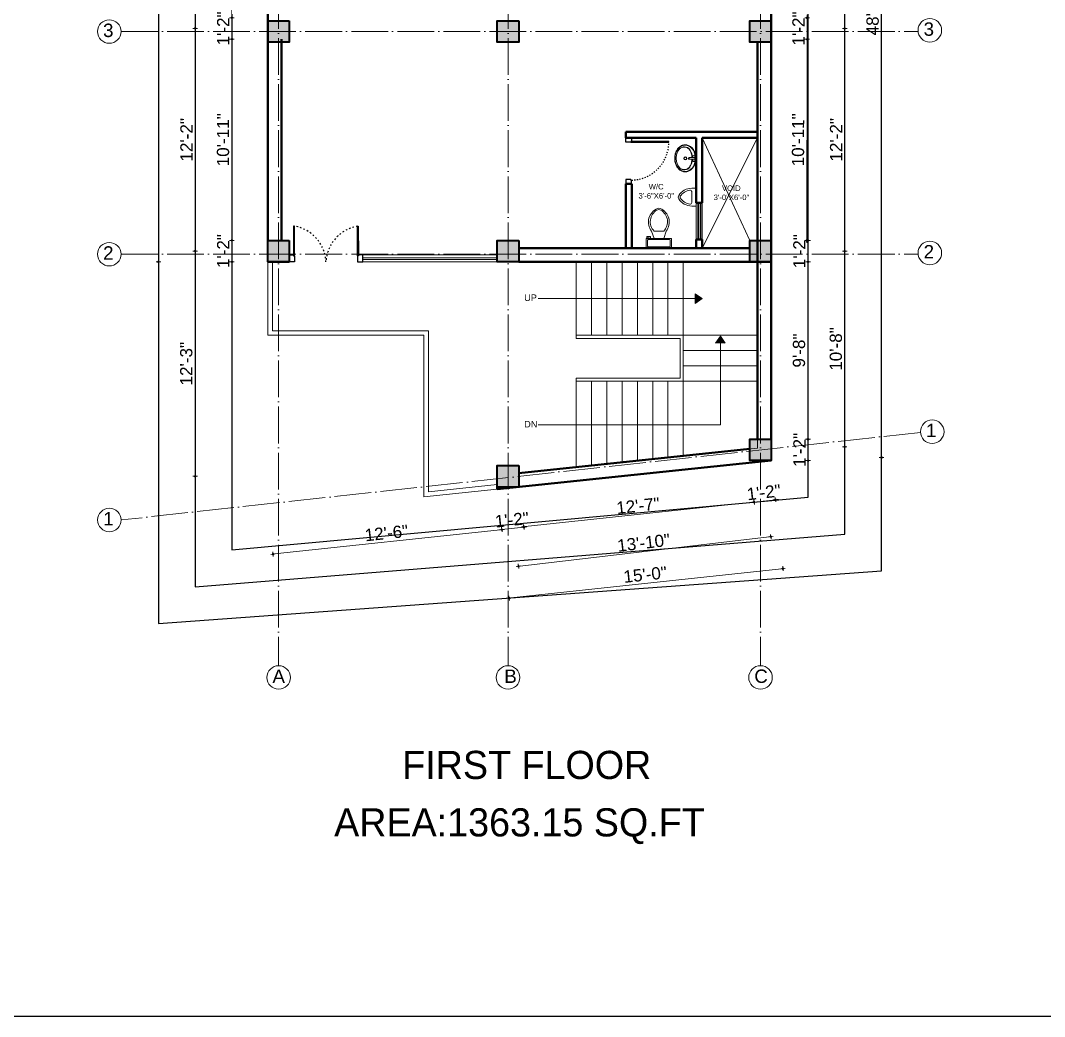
# Model space of a CAD drawing. Header units: inches. Extents: x -71 to 2682309, y -3332 to 801571.
# Drawn here: x 2650834 to 2651503, y 787083 to 787734 of the extents above; entities that cross this region are included whole.
import ezdxf

# ---------------------------------------------------------------- set-up
doc = ezdxf.new("R2010")
doc.units = ezdxf.units.IN
doc.header["$MEASUREMENT"] = 0
doc.header["$PDMODE"] = 99
for name, pattern in [('ACAD_ISO02W100', [15, 12, -3]), ('ACAD_ISO03W100', [30, 12, -18]), ('ACAD_ISO04W100', [30, 24, -3, 0, -3])]:
    doc.linetypes.add(name, pattern=pattern)
for name, color, linetype, lineweight in [('CENTER  LINE RA', 10, 'ACAD_ISO04W100', 18), ('CONC. OUTLINE RA', 150, 'Continuous', 40), ('DIM RA', 4, 'Continuous', 15), ('door', 170, 'Continuous', 25), ('DOOR-WIN RA', 3, 'Continuous', 20), ('dw', 104, 'Continuous', 18), ('ELE1 RA', 1, 'Continuous', 30), ('FIXTURES', 23, 'Continuous', 9), ('HAT', 253, 'Continuous', 13), ('Hatch', 254, 'Continuous', 9), ('HATCH RA', 8, 'Continuous', 9), ('Sanitari', 52, 'Continuous', 9), ('STAIR PLAN AND ELEV RA', 124, 'Continuous', 20), ('TEXT RA', 254, 'Continuous', 20), ('WALL RA', 42, 'Continuous', 50)]:
    doc.layers.add(name, color=color, linetype=linetype, lineweight=lineweight)
doc.layers.add('HACTH', color=7, linetype='Continuous')
doc.layers.add('lettring', color=7, linetype='Continuous')
doc.styles.add('DIM 8', font='arial.ttf', dxfattribs={"height": 8})
doc.styles.add('RA 50 new', font='GOTHIC.TTF', dxfattribs={"height": 100})
doc.styles.get("Standard").update_dxf_attribs({"font": 'arial.ttf'})
doc.dimstyles.new('Copy of DIM 8', dxfattribs={"dimtxt": 8, "dimasz": 1, "dimexe": 6, "dimexo": 18, "dimgap": 1.6875, "dimtad": 1, "dimdec": 0, "dimzin": 3, "dimdsep": 46, "dimlunit": 4, "dimtxsty": 'DIM 8', "dimblk": 'dot 2', "dimcen": 0.09375, "dimse1": 1, "dimse2": 1, "dimclrd": 1, "dimclre": 1, "dimclrt": 256, "dimadec": 0, "dimazin": 0, "dimtfac": 0.75, "dimtdec": 0, "dimtix": 1, "dimtmove": 1, "dimatfit": 3, "dimldrblk": 'DOT', "dimfxl": 1, "dimtolj": 1, "dimtzin": 0, "dimlwd": 9, "dimlwe": 9, "dimarcsym": 0})

# ---------------------------------------------------------------- blocks, each defined once
blk = doc.blocks.new('COLUMN')
at = {"layer": 'HACTH', "lineweight": 30, "transparency": 33554541}
h = blk.add_hatch(color=256, dxfattribs=at)
h.dxf.hatch_style = 1
h.paths.add_polyline_path([(2659104.19, 784576.38), (2659090.19, 784576.38), (2659090.19, 784562.38), (2659104.19, 784562.38)])
at = {"layer": 'CONC. OUTLINE RA'}
blk.add_lwpolyline([(2659090.19, 784576.38), (2659104.19, 784576.38), (2659104.19, 784562.38), (2659090.19, 784562.38)], close=True, dxfattribs=at)
blk = doc.blocks.new('asdadas')
at = {"layer": 'door'}
for points in [[(-15507.35, 29030.58), (-15507.34, 29047.44), (-15507.84, 29047.44), (-15507.85, 29031.08)], [(-15471.35, 29030.58), (-15471.36, 29047.44), (-15470.86, 29047.44), (-15470.85, 29031.08)]]:
    blk.add_lwpolyline(points, dxfattribs=at)
for points in [[(-15510.35, 29027.08), (-15510.35, 29031.08), (-15507.85, 29031.08), (-15507.85, 29030.58), (-15507.35, 29030.58), (-15507.35, 29027.08)], [(-15468.35, 29027.08), (-15468.35, 29031.08), (-15470.85, 29031.08), (-15470.85, 29030.58), (-15471.35, 29030.58), (-15471.35, 29027.08)]]:
    blk.add_lwpolyline(points, close=True, dxfattribs=at)
at = {"layer": 'door', "linetype": 'ACAD_ISO03W100', "ltscale": 0.07}
for centre, start, end in [((-15511.1, 29025.99), 2.86783, 80.06155), ((-15467.6, 29025.99), 99.93845, 177.13217)]:
    blk.add_arc(centre, 21.78, start, end, dxfattribs=at)
blk = doc.blocks.new('d3')
at = {"layer": 'door'}
for p, q in [((2650907.25, 787542.3), (2650907.24, 787513.15)), ((2650907.82, 787542.3), (2650907.25, 787542.3)), ((2650907.81, 787512.58), (2650907.82, 787542.3)), ((2650904.38, 787508.58), (2650904.38, 787513.15)), ((2650904.38, 787513.15), (2650907.24, 787513.15)), ((2650907.81, 787508.58), (2650904.38, 787508.58)), ((2650907.24, 787513.15), (2650907.24, 787512.58)), ((2650907.24, 787512.58), (2650907.81, 787512.58)), ((2650907.81, 787512.58), (2650907.81, 787508.58)), ((2650937.52, 787512.58), (2650936.95, 787512.58)), ((2650936.95, 787512.58), (2650936.95, 787508.58)), ((2650936.95, 787508.58), (2650940.38, 787508.58)), ((2650940.38, 787513.15), (2650937.52, 787513.15)), ((2650937.52, 787513.15), (2650937.52, 787512.58)), ((2650940.38, 787508.58), (2650940.38, 787513.15))]:
    blk.add_line(p, q, dxfattribs=at)
at = {"layer": 'door', "linetype": 'ACAD_ISO03W100', "ltscale": 0.07}
blk.add_arc((2650907.81, 787512.57), 29.72, 1.11555, 89.97483, dxfattribs=at)
blk = doc.blocks.new('*U10')
at = {"color": 44}
for p, q in [((-0.41, -5.9, -10.38), (-0.41, -2.12, -10.38)), ((-0.31, -5.52, -10.38), (-0.41, -2.14, -10.38)), ((-0.41, -5.9, -10.38), (-0.41, -5.9, -10.38)), ((1.01, -5.52, -10.38), (1.11, -2.14, -10.38)), ((1.11, -5.9, -10.38), (1.11, -2.12, -10.38)), ((1.11, -5.9, -10.38), (1.11, -5.9, -10.38)), ((1.11, -5.9, -10.38), (1.11, -5.9, -10.38))]:
    blk.add_line(p, q, dxfattribs=at)
for radius in [1.21, 0.908]:
    blk.add_circle((0.35, -8.96, -10.38), radius, dxfattribs=at)
at = {"color": 161}
for centre, radius, start, end in [((-3.42, -9.63, -10.38), 5.33, 114.82292, 212.01848), ((-3.21, -9.87, -10.38), 5.33, 128.55055, 212.01848), ((4.16, -9.6, -10.38), 5.29, 322.8931, 65.40236), ((3.91, -9.87, -10.38), 5.33, 326.74782, 51.4515)]:
    blk.add_arc(centre, radius, start, end, dxfattribs=at)
at = {"color": 44}
for centre, start, end in [((-1.41, -2.12, -10.38), 87.44056, 256.48029), ((0.35, -2.12, -10.38), 358.28901, 181.71099), ((0.35, -5.9, -10.38), 180, 0), ((0.35, -5.14, -10.38), 210, 330), ((2.11, -2.12, -10.38), 283.51971, 92.55944)]:
    blk.add_arc(centre, 0.757, start, end, dxfattribs=at)
at = {"color": 130}
blk.add_ellipse((0.35, -8.96, -10.38), major_axis=(-10.42, 0), ratio=0.772596, dxfattribs=at)
at = {"color": 161}
for start_param, end_param in [(4.785065, 5.326358), (4.09842, 4.639713)]:
    blk.add_ellipse((0.35, -11.38, -10.38), major_axis=(-10.42, 0), ratio=0.772596, start_param=start_param, end_param=end_param, dxfattribs=at)
at = {"color": 44, "extrusion": (0, 0, -1)}
for start_param, end_param in [(4.782638, 4.899232), (4.525546, 4.64214)]:
    blk.add_ellipse((0.35, 5.06, -10.38), major_axis=(-10.42, 0), ratio=0.772596, start_param=start_param, end_param=end_param, dxfattribs=at)
at = {"color": 44}
blk.add_ellipse((0.35, -9.3, -10.38), major_axis=(-10.42, 0), ratio=0.772596, start_param=4.546083, end_param=4.878695, dxfattribs=at)
at = {"color": 5}
blk.add_open_spline([(-10.38, -8.96, -10.38), (-10.38, -9.22, -10.38), (-10.36, -9.49, -10.38), (-10.28, -10.16, -10.38), (-10.19, -10.56, -10.38), (-9.94, -11.36, -10.38), (-9.78, -11.74, -10.38), (-9.38, -12.5, -10.38), (-9.15, -12.86, -10.38), (-8.62, -13.56, -10.38), (-8.32, -13.89, -10.38), (-7.67, -14.52, -10.38), (-7.32, -14.82, -10.38), (-6.56, -15.37, -10.38), (-6.15, -15.62, -10.38), (-5.3, -16.08, -10.38), (-4.85, -16.28, -10.38), (-3.92, -16.63, -10.38), (-3.44, -16.79, -10.38), (-2.46, -17.03, -10.38), (-1.96, -17.13, -10.38), (-0.94, -17.26, -10.38), (-0.43, -17.3, -10.38), (0.61, -17.32, -10.38), (1.12, -17.3, -10.38), (2.15, -17.21, -10.38), (2.65, -17.13, -10.38), (3.65, -16.92, -10.38), (4.14, -16.79, -10.38), (5.09, -16.47, -10.38), (5.55, -16.28, -10.38), (6.43, -15.86, -10.38), (6.85, -15.62, -10.38), (7.64, -15.1, -10.38), (8.01, -14.82, -10.38), (8.7, -14.22, -10.38), (9.02, -13.9, -10.38), (9.59, -13.22, -10.38), (9.85, -12.87, -10.38), (10.29, -12.13, -10.38), (10.48, -11.75, -10.38), (10.78, -10.97, -10.38), (10.89, -10.57, -10.38), (11.04, -9.76, -10.38), (11.08, -9.35, -10.38), (11.08, -8.53, -10.38), (11.04, -8.12, -10.38), (10.88, -7.32, -10.38), (10.77, -6.92, -10.38), (10.46, -6.14, -10.38), (10.27, -5.76, -10.38), (9.83, -5.02, -10.38), (9.57, -4.67, -10.38), (9, -3.99, -10.38), (8.68, -3.67, -10.38), (7.98, -3.07, -10.38), (7.61, -2.79, -10.38), (6.81, -2.27, -10.38), (6.39, -2.04, -10.38), (5.51, -1.62, -10.38), (5.05, -1.43, -10.38), (4.1, -1.12, -10.38), (3.61, -0.99, -10.38), (2.61, -0.78, -10.38), (2.1, -0.7, -10.38), (1.08, -0.61, -10.38), (0.56, -0.59, -10.38), (-0.47, -0.62, -10.38), (-0.98, -0.66, -10.38), (-2, -0.79, -10.38), (-2.5, -0.89, -10.38), (-3.48, -1.14, -10.38), (-3.96, -1.3, -10.38), (-4.89, -1.65, -10.38), (-5.33, -1.86, -10.38), (-6.18, -2.32, -10.38), (-6.59, -2.57, -10.38), (-7.35, -3.12, -10.38), (-7.7, -3.42, -10.38), (-8.35, -4.05, -10.38), (-8.64, -4.38, -10.38), (-9.17, -5.08, -10.38), (-9.4, -5.45, -10.38), (-9.79, -6.2, -10.38), (-9.95, -6.59, -10.38), (-10.2, -7.39, -10.38), (-10.28, -7.79, -10.38), (-10.36, -8.45, -10.38), (-10.38, -8.7, -10.38), (-10.38, -8.96, -10.38)], degree=3, knots=[0, 0, 0, 0, 0.094207, 0.094207, 0.239418, 0.239418, 0.384628, 0.384628, 0.529839, 0.529839, 0.67505, 0.67505, 0.82026, 0.82026, 0.965471, 0.965471, 1.110681, 1.110681, 1.255892, 1.255892, 1.401103, 1.401103, 1.546313, 1.546313, 1.691524, 1.691524, 1.836735, 1.836735, 1.981945, 1.981945, 2.127156, 2.127156, 2.272367, 2.272367, 2.417577, 2.417577, 2.562788, 2.562788, 2.707999, 2.707999, 2.853209, 2.853209, 2.99842, 2.99842, 3.143631, 3.143631, 3.288841, 3.288841, 3.434052, 3.434052, 3.579262, 3.579262, 3.724473, 3.724473, 3.869684, 3.869684, 4.014894, 4.014894, 4.160105, 4.160105, 4.305316, 4.305316, 4.450526, 4.450526, 4.595737, 4.595737, 4.740948, 4.740948, 4.886158, 4.886158, 5.031369, 5.031369, 5.17658, 5.17658, 5.32179, 5.32179, 5.467001, 5.467001, 5.612212, 5.612212, 5.757422, 5.757422, 5.902633, 5.902633, 6.047843, 6.047843, 6.193054, 6.193054, 6.283185, 6.283185, 6.283185, 6.283185], dxfattribs=at)
at = {"color": 161}
for points, knots in [([(-0.41, -3.65, -10.38), (-0.84, -3.68, -10.38), (-1.26, -3.72, -10.38), (-2.2, -3.87, -10.38), (-2.7, -3.98, -10.38), (-3.68, -4.26, -10.38), (-4.15, -4.43, -10.38), (-5.06, -4.82, -10.38), (-5.5, -5.04, -10.38), (-6.12, -5.42, -10.38), (-6.33, -5.56, -10.38), (-6.53, -5.7, -10.38)], [4.7867387, 4.7867387, 4.7867387, 4.7867387, 4.9133806, 4.9133806, 5.0672044, 5.0672044, 5.2210282, 5.2210282, 5.3748519, 5.3748519, 5.456533, 5.456533, 5.456533, 5.456533]), ([(7.24, -5.7, -10.38), (7.18, -5.66, -10.38), (7.13, -5.62, -10.38), (6.68, -5.32, -10.38), (6.26, -5.08, -10.38), (5.39, -4.65, -10.38), (4.93, -4.46, -10.38), (3.97, -4.13, -10.38), (3.48, -4, -10.38), (2.47, -3.79, -10.38), (1.95, -3.72, -10.38), (1.33, -3.67, -10.38), (1.22, -3.66, -10.38), (1.11, -3.65, -10.38)], [3.9682662, 3.9682662, 3.9682662, 3.9682662, 3.9904379, 3.9904379, 4.1442617, 4.1442617, 4.2980855, 4.2980855, 4.4519092, 4.4519092, 4.605733, 4.605733, 4.6380393, 4.6380393, 4.6380393, 4.6380393]), ([(-7.94, -12.46, -10.38), (-7.84, -12.59, -10.38), (-7.73, -12.72, -10.38), (-7.35, -13.17, -10.38), (-7.04, -13.47, -10.38), (-6.35, -14.03, -10.38), (-5.98, -14.3, -10.38), (-5.18, -14.78, -10.38), (-4.75, -14.99, -10.38), (-3.86, -15.37, -10.38), (-3.39, -15.54, -10.38), (-2.42, -15.8, -10.38), (-1.92, -15.91, -10.38), (-0.9, -16.05, -10.38), (-0.39, -16.09, -10.38), (0.64, -16.11, -10.38), (1.16, -16.09, -10.38), (2.19, -15.98, -10.38), (2.69, -15.89, -10.38), (3.68, -15.66, -10.38), (4.16, -15.51, -10.38), (5.08, -15.17, -10.38), (5.52, -14.96, -10.38), (6.35, -14.51, -10.38), (6.74, -14.26, -10.38), (7.45, -13.72, -10.38), (7.78, -13.43, -10.38), (8.18, -13.01, -10.38), (8.28, -12.9, -10.38), (8.37, -12.79, -10.38)], [6.809687, 6.809687, 6.809687, 6.809687, 6.873941, 6.873941, 7.033467, 7.033467, 7.192993, 7.192993, 7.352519, 7.352519, 7.512044, 7.512044, 7.67157, 7.67157, 7.831096, 7.831096, 7.990622, 7.990622, 8.150148, 8.150148, 8.309673, 8.309673, 8.469199, 8.469199, 8.628725, 8.628725, 8.788251, 8.788251, 8.84358, 8.84358, 8.84358, 8.84358])]:
    blk.add_open_spline(points, degree=3, knots=knots, dxfattribs=at)
blk = doc.blocks.new('Toilet - top')
for p, q in [((-8, -8.5), (-8, -8)), ((-7, -8), (-7, -9.5)), ((-4, -8), (-6, -14)), ((4, -8), (6, -14)), ((9.5, -6), (9.5, -2)), ((-10, -8.5), (-8, -8.5)), ((-10, -9.5), (-10, -8.5)), ((-7, -9.5), (-10, -9.5)), ((4, -14), (-4, -14))]:
    blk.add_line(p, q)
blk.add_lwpolyline([(10.5, -8), (10.5, 0), (-10.5, 0), (-10.5, -8)], close=True)
for points in [[(-9.5, -2), (-9.5, -6)], [(8.5, -1), (-8.5, -1)], [(-8.5, -7), (8.5, -7)]]:
    blk.add_lwpolyline(points)
for centre, radius, start, end in [((-8.62, -1.88), 0.884, 81.8699, 188.1301), ((-8.62, -6.12), 0.884, 171.8699, 278.1301), ((8.62, -1.88), 0.884, 351.8699, 98.1301), ((8.62, -6.12), 0.884, 261.8699, 8.1301), ((3.52, -21.58), 12.17, 141.46911, 247.97143), ((4.2, -21.82), 11.33, 136.36773, 238.94682), ((-3.52, -21.58), 12.17, 292.02843, 38.53071), ((-4.2, -21.82), 11.33, 301.05301, 43.63209), ((0, -27.88), 4, 245.73182, 294.26817), ((0, -29), 4, 254.86053, 285.13947)]:
    blk.add_arc(centre, radius, start, end)
blk = doc.blocks.new('urinal')
at = {"color": 0, "ltscale": 20000.001002}
for p, q in [((100, 200), (0, 200)), ((0, 200), (0, -200)), ((100, -123), (100, 123)), ((100, -200), (0, -200))]:
    blk.add_line(p, q, dxfattribs=at)
for centre, radius, start, end in [((100, -140), 340, 31.8908, 90), ((135, 123), 35, 82.9418, 180), ((100, -140), 300, 31.8908, 82.4725), ((325, 0), 35, 328.1092, 31.8908), ((325, 0), 75, 328.1092, 31.8908), ((100, 140), 340, 270, 328.1092), ((135, -123), 35, 180, 277.0582), ((100, 140), 300, 277.5275, 328.1092)]:
    blk.add_arc(centre, radius, start, end, dxfattribs=at)
blk = doc.blocks.new('dot1')
at = {"layer": 'Hatch'}
h = blk.add_hatch(color=256, dxfattribs=at)
edge = h.paths.add_edge_path()
edge.add_arc((0, 0), 1, 0, 360)
for p, q in [((3, 0), (-3, 0)), ((0, 3), (0, -3))]:
    blk.add_line(p, q, dxfattribs=at)
blk.add_circle((0, 0), 1, dxfattribs=at)
blk = doc.blocks.new('dot 2')
at = {"layer": 'Hatch', "xscale": 0.5, "yscale": 0.5, "zscale": 0.5}
blk.add_blockref('dot1', (0, 0), dxfattribs=at)
blk = doc.blocks.new('*D136')
at = {"layer": 'Defpoints', "color": 0, "transparency": 16777216}
for p in [(2650996.16, 787735.3), (2650972.33, 787721.3), (2650996.16, 787721.3)]:
    blk.add_point(p, dxfattribs=at)
at = {"layer": 'lettring', "color": 1, "lineweight": 9, "transparency": 16777216}
for p, q in [((2650972.33, 787736.3), (2650972.33, 787737.3)), ((2650972.33, 787735.3), (2650972.33, 787721.3)), ((2650972.33, 787720.3), (2650972.33, 787719.3))]:
    blk.add_line(p, q, dxfattribs=at)
for p, rotation in [((2650972.33, 787735.3), 270), ((2650972.33, 787721.3), 90)]:
    blk.add_blockref('dot 2', p, dxfattribs=dict(at, rotation=rotation))
at = {"layer": 'lettring', "transparency": 16777216, "insert": (2650966.62, 787728.3), "char_height": 8, "attachment_point": 5, "rotation": 90, "style": 'DIM 8'}
blk.add_mtext('\\A1;1\'-2"', dxfattribs=at)
blk = doc.blocks.new('_Dot')
at = {"color": 0, "linetype": 'ByBlock', "lineweight": -2}
blk.add_line((-0.5, 0), (-1, 0), dxfattribs=at)
at = {"color": 0, "linetype": 'ByBlock', "const_width": 0.5}
blk.add_lwpolyline([(-0.25, 0, 1), (0.25, 0, 1)], format="xyb", close=True, dxfattribs=at)
blk = doc.blocks.new('*D137')
at = {"layer": 'Defpoints', "color": 0, "transparency": 16777216}
for p in [(2650996.16, 787721.3), (2650972.33, 787589.8), (2650996.28, 787589.8)]:
    blk.add_point(p, dxfattribs=at)
at = {"layer": 'lettring', "color": 1, "lineweight": 9, "transparency": 16777216}
blk.add_line((2650972.33, 787720.3), (2650972.33, 787590.8), dxfattribs=at)
for p, rotation in [((2650972.33, 787721.3), 90), ((2650972.33, 787589.8), 270)]:
    blk.add_blockref('dot 2', p, dxfattribs=dict(at, rotation=rotation))
at = {"layer": 'lettring', "transparency": 16777216, "insert": (2650966.56, 787655.55), "char_height": 8, "attachment_point": 5, "rotation": 90, "style": 'DIM 8'}
blk.add_mtext('\\A1;10\'-11"', dxfattribs=at)
blk = doc.blocks.new('*D138')
at = {"layer": 'Defpoints', "color": 0, "transparency": 16777216}
for p in [(2650996.28, 787589.8), (2650972.33, 787575.8), (2650995.82, 787575.8)]:
    blk.add_point(p, dxfattribs=at)
at = {"layer": 'lettring', "color": 1, "lineweight": 9, "transparency": 16777216}
for p, q in [((2650972.33, 787590.8), (2650972.33, 787591.8)), ((2650972.33, 787589.8), (2650972.33, 787575.8)), ((2650972.33, 787574.8), (2650972.33, 787573.8))]:
    blk.add_line(p, q, dxfattribs=at)
for p, rotation in [((2650972.33, 787589.8), 270), ((2650972.33, 787575.8), 90)]:
    blk.add_blockref('dot 2', p, dxfattribs=dict(at, rotation=rotation))
at = {"layer": 'lettring', "transparency": 16777216, "insert": (2650966.62, 787582.8), "char_height": 8, "attachment_point": 5, "rotation": 90, "style": 'DIM 8'}
blk.add_mtext('\\A1;1\'-2"', dxfattribs=at)
blk = doc.blocks.new('*D123')
at = {"layer": 'Defpoints', "color": 0, "transparency": 16777216}
for p in [(2651002.85, 787884.29), (2650948.33, 787728.3), (2651002.85, 787728.3)]:
    blk.add_point(p, dxfattribs=at)
at = {"layer": 'lettring', "color": 1, "lineweight": 9, "transparency": 16777216}
blk.add_line((2650948.33, 787883.29), (2650948.33, 787729.3), dxfattribs=at)
for p, rotation in [((2650948.33, 787884.29), 90), ((2650948.33, 787728.3), 270)]:
    blk.add_blockref('dot 2', p, dxfattribs=dict(at, rotation=rotation))
at = {"layer": 'lettring', "transparency": 16777216, "insert": (2650942.55, 787806.29), "char_height": 8, "attachment_point": 5, "rotation": 90, "style": 'DIM 8'}
blk.add_mtext('\\A1;13\'-0"', dxfattribs=at)
blk = doc.blocks.new('*D119')
at = {"layer": 'Defpoints', "color": 0, "transparency": 16777216}
for p in [(2651002.85, 787728.3), (2650948.33, 787582.8), (2651002.85, 787582.8)]:
    blk.add_point(p, dxfattribs=at)
at = {"layer": 'lettring', "color": 1, "lineweight": 9, "transparency": 16777216}
blk.add_line((2650948.33, 787727.3), (2650948.33, 787583.8), dxfattribs=at)
for p, rotation in [((2650948.33, 787728.3), 90), ((2650948.33, 787582.8), 270)]:
    blk.add_blockref('dot 2', p, dxfattribs=dict(at, rotation=rotation))
at = {"layer": 'lettring', "transparency": 16777216, "insert": (2650942.62, 787655.55), "char_height": 8, "attachment_point": 5, "rotation": 90, "style": 'DIM 8'}
blk.add_mtext('\\A1;12\'-2"', dxfattribs=at)
blk = doc.blocks.new('*D133')
at = {"layer": 'Defpoints', "color": 0, "transparency": 16777216}
for p in [(2651002.85, 787582.8), (2650948.33, 787435.63), (2651152.75, 787435.63)]:
    blk.add_point(p, dxfattribs=at)
at = {"layer": 'lettring', "color": 1, "lineweight": 9, "transparency": 16777216}
blk.add_line((2650948.33, 787581.8), (2650948.33, 787436.63), dxfattribs=at)
for p, rotation in [((2650948.33, 787582.8), 90), ((2650948.33, 787435.63), 270)]:
    blk.add_blockref('dot 2', p, dxfattribs=dict(at, rotation=rotation))
at = {"layer": 'lettring', "transparency": 16777216, "insert": (2650942.55, 787509.21), "char_height": 8, "attachment_point": 5, "rotation": 90, "style": 'DIM 8'}
blk.add_mtext('\\A1;12\'-3"', dxfattribs=at)
blk = doc.blocks.new('*D134')
at = {"layer": 'Defpoints', "color": 0, "transparency": 16777216}
for p in [(2650924.33, 788034.3), (2650995.85, 788034.3), (2650996.28, 787575.8)]:
    blk.add_point(p, dxfattribs=at)
at = {"layer": 'lettring', "color": 1, "lineweight": 9, "transparency": 16777216}
blk.add_line((2650924.33, 787576.8), (2650924.33, 788033.3), dxfattribs=at)
for p, rotation in [((2650924.33, 788034.3), 90), ((2650924.33, 787575.8), 270)]:
    blk.add_blockref('dot 2', p, dxfattribs=dict(at, rotation=rotation))
at = {"layer": 'lettring', "transparency": 16777216, "insert": (2650918.55, 787805.05), "char_height": 8, "attachment_point": 5, "rotation": 90, "style": 'DIM 8'}
blk.add_mtext('\\A1;38\'-3"', dxfattribs=at)
blk = doc.blocks.new('*D117')
at = {"layer": 'Defpoints', "color": 0, "transparency": 16777216}
for p in [(2651310.57, 787444.62), (2651324.57, 787446.25), (2651327.6, 787420.34)]:
    blk.add_point(p, dxfattribs=at)
at = {"layer": 'lettring', "color": 1, "lineweight": 9, "transparency": 16777216}
for p, q in [((2651312.61, 787418.59), (2651311.62, 787418.47)), ((2651313.6, 787418.7), (2651327.6, 787420.34)), ((2651328.6, 787420.46), (2651329.59, 787420.57))]:
    blk.add_line(p, q, dxfattribs=at)
for p, rotation in [((2651313.6, 787418.7), 6.671248902572531), ((2651327.6, 787420.34), 186.6712489025726)]:
    blk.add_blockref('dot 2', p, dxfattribs=dict(at, rotation=rotation))
at = {"layer": 'lettring', "transparency": 16777216, "insert": (2651319.94, 787425.19), "char_height": 8, "attachment_point": 5, "rotation": 6.67125, "style": 'DIM 8'}
blk.add_mtext('\\A1;1\'-2"', dxfattribs=at)
blk = doc.blocks.new('*D118')
at = {"layer": 'Defpoints', "color": 0, "transparency": 16777216}
for p in [(2651310.66, 787446.28), (2651160.3, 787428.63), (2651163.08, 787402.68)]:
    blk.add_point(p, dxfattribs=at)
at = {"layer": 'lettring', "color": 1, "lineweight": 9, "transparency": 16777216}
blk.add_line((2651312.6, 787418.7), (2651164.08, 787402.79), dxfattribs=at)
for p, rotation in [((2651313.6, 787418.81), 6.115503568303708), ((2651163.08, 787402.68), 186.1155035683038)]:
    blk.add_blockref('dot 2', p, dxfattribs=dict(at, rotation=rotation))
at = {"layer": 'lettring', "transparency": 16777216, "insert": (2651237.73, 787416.42), "char_height": 8, "attachment_point": 5, "rotation": 6.1155, "style": 'DIM 8'}
blk.add_mtext('\\A1;12\'-7"', dxfattribs=at)
blk = doc.blocks.new('*D127')
at = {"layer": 'Defpoints', "color": 0, "transparency": 16777216}
for p in [(2651145.75, 787428.63), (2651160.3, 787428.63), (2651148.73, 787400.82)]:
    blk.add_point(p, dxfattribs=at)
at = {"layer": 'lettring', "color": 1, "lineweight": 9, "transparency": 16777216}
for p, q in [((2651147.74, 787400.72), (2651146.74, 787400.61)), ((2651163.12, 787402.37), (2651148.73, 787400.82)), ((2651164.11, 787402.47), (2651165.11, 787402.58))]:
    blk.add_line(p, q, dxfattribs=at)
for p, rotation in [((2651163.12, 787402.37), 186.1155035683038), ((2651148.73, 787400.82), 6.11550356830373)]:
    blk.add_blockref('dot 2', p, dxfattribs=dict(at, rotation=rotation))
at = {"layer": 'lettring', "transparency": 16777216, "insert": (2651155.32, 787407.27), "char_height": 8, "attachment_point": 5, "rotation": 6.1155, "style": 'DIM 8'}
blk.add_mtext('\\A1;1\'-2"', dxfattribs=at)
blk = doc.blocks.new('*D128')
at = {"layer": 'Defpoints', "color": 0, "transparency": 16777216}
for p in [(2651145.75, 787428.63), (2650996.33, 787411.49), (2650999.19, 787384.8)]:
    blk.add_point(p, dxfattribs=at)
at = {"layer": 'lettring', "color": 1, "lineweight": 9, "transparency": 16777216}
blk.add_line((2651147.74, 787400.72), (2651000.18, 787384.91), dxfattribs=at)
for p, rotation in [((2651148.73, 787400.82), 6.115503568303708), ((2650999.19, 787384.8), 186.1155035683038)]:
    blk.add_blockref('dot 2', p, dxfattribs=dict(at, rotation=rotation))
at = {"layer": 'lettring', "transparency": 16777216, "insert": (2651073.34, 787398.55), "char_height": 8, "attachment_point": 5, "rotation": 6.1155, "style": 'DIM 8'}
blk.add_mtext('\\A1;12\'-6"', dxfattribs=at)
blk = doc.blocks.new('*D130')
at = {"layer": 'Defpoints', "color": 0, "transparency": 16777216}
for p in [(2651324.66, 787447.92), (2651145.75, 787428.63), (2651153.58, 787356.04)]:
    blk.add_point(p, dxfattribs=at)
at = {"layer": 'lettring', "color": 1, "lineweight": 9, "transparency": 16777216}
blk.add_line((2651331.49, 787375.22), (2651154.57, 787356.14), dxfattribs=at)
for p, rotation in [((2651332.48, 787375.32), 6.153370247339369), ((2651153.58, 787356.04), 186.1533702473394)]:
    blk.add_blockref('dot 2', p, dxfattribs=dict(at, rotation=rotation))
at = {"layer": 'lettring', "transparency": 16777216, "insert": (2651242.41, 787371.42), "char_height": 8, "attachment_point": 5, "rotation": 6.15337, "style": 'DIM 8'}
blk.add_mtext('\\A1;15\'-0"', dxfattribs=at)
blk = doc.blocks.new('*D144')
at = {"layer": 'Defpoints', "color": 0, "transparency": 16777216}
for p in [(2651324.75, 787735.3), (2651324.75, 787721.3), (2651348.25, 787721.25)]:
    blk.add_point(p, dxfattribs=at)
at = {"layer": 'lettring', "color": 1, "lineweight": 9, "transparency": 16777216}
for p, q in [((2651348.28, 787735.25), (2651348.25, 787721.25)), ((2651348.28, 787736.25), (2651348.28, 787737.25)), ((2651348.25, 787720.25), (2651348.25, 787719.25))]:
    blk.add_line(p, q, dxfattribs=at)
for p, rotation in [((2651348.28, 787735.25), 269.8893011416861), ((2651348.25, 787721.25), 89.88930114168616)]:
    blk.add_blockref('dot 2', p, dxfattribs=dict(at, rotation=rotation))
at = {"layer": 'lettring', "transparency": 16777216, "insert": (2651342.56, 787728.26), "char_height": 8, "attachment_point": 5, "rotation": 89.8893, "style": 'DIM 8'}
blk.add_mtext('\\A1;1\'-2"', dxfattribs=at)
blk = doc.blocks.new('*D145')
at = {"layer": 'Defpoints', "color": 0, "transparency": 16777216}
for p in [(2651324.75, 787721.3), (2651324.75, 787589.8), (2651348, 787589.75)]:
    blk.add_point(p, dxfattribs=at)
at = {"layer": 'lettring', "color": 1, "lineweight": 9, "transparency": 16777216}
blk.add_line((2651348.25, 787720.25), (2651348, 787590.75), dxfattribs=at)
for p, rotation in [((2651348.25, 787721.25), 89.88930114168615), ((2651348, 787589.75), 269.8893011416861)]:
    blk.add_blockref('dot 2', p, dxfattribs=dict(at, rotation=rotation))
at = {"layer": 'lettring', "transparency": 16777216, "insert": (2651342.35, 787655.51), "char_height": 8, "attachment_point": 5, "rotation": 89.8893, "style": 'DIM 8'}
blk.add_mtext('\\A1;10\'-11"', dxfattribs=at)
blk = doc.blocks.new('*D124')
at = {"layer": 'Defpoints', "color": 0, "transparency": 16777216}
for p in [(2651325.64, 787589.79), (2651325.64, 787575.79), (2651348.85, 787575.75)]:
    blk.add_point(p, dxfattribs=at)
at = {"layer": 'lettring', "color": 1, "lineweight": 9, "transparency": 16777216}
for p, q in [((2651348.88, 787590.75), (2651348.89, 787591.75)), ((2651348.88, 787589.75), (2651348.85, 787575.75)), ((2651348.85, 787574.75), (2651348.85, 787573.75))]:
    blk.add_line(p, q, dxfattribs=at)
for p, rotation in [((2651348.88, 787589.75), 269.8893011416861), ((2651348.85, 787575.75), 89.88930114168616)]:
    blk.add_blockref('dot 2', p, dxfattribs=dict(at, rotation=rotation))
at = {"layer": 'lettring', "transparency": 16777216, "insert": (2651343.16, 787582.76), "char_height": 8, "attachment_point": 5, "rotation": 89.8893, "style": 'DIM 8'}
blk.add_mtext('\\A1;1\'-2"', dxfattribs=at)
blk = doc.blocks.new('*D125')
at = {"layer": 'Defpoints', "color": 0, "transparency": 16777216}
for p in [(2651325.86, 787575.79), (2651325.86, 787459.92), (2651348.63, 787459.88)]:
    blk.add_point(p, dxfattribs=at)
at = {"layer": 'lettring', "color": 1, "lineweight": 9, "transparency": 16777216}
blk.add_line((2651348.85, 787574.75), (2651348.63, 787460.88), dxfattribs=at)
for p, rotation in [((2651348.85, 787575.75), 89.88930114168615), ((2651348.63, 787459.88), 269.8893011416861)]:
    blk.add_blockref('dot 2', p, dxfattribs=dict(at, rotation=rotation))
at = {"layer": 'lettring', "transparency": 16777216, "insert": (2651342.97, 787517.82), "char_height": 8, "attachment_point": 5, "rotation": 89.8893, "style": 'DIM 8'}
blk.add_mtext('\\A1;9\'-8"', dxfattribs=at)
blk = doc.blocks.new('*D126')
at = {"layer": 'Defpoints', "color": 0, "transparency": 16777216}
for p in [(2651325.93, 787459.93), (2651326.03, 787445.94), (2651348.9, 787445.89)]:
    blk.add_point(p, dxfattribs=at)
at = {"layer": 'lettring', "color": 1, "lineweight": 9, "transparency": 16777216}
for p, q in [((2651348.93, 787459.88), (2651348.9, 787445.89)), ((2651348.93, 787460.88), (2651348.93, 787461.88)), ((2651348.9, 787444.89), (2651348.89, 787443.89))]:
    blk.add_line(p, q, dxfattribs=at)
for p, rotation in [((2651348.93, 787459.88), 269.8893011416861), ((2651348.9, 787445.89), 89.88930114168616)]:
    blk.add_blockref('dot 2', p, dxfattribs=dict(at, rotation=rotation))
at = {"layer": 'lettring', "transparency": 16777216, "insert": (2651343.21, 787452.9), "char_height": 8, "attachment_point": 5, "rotation": 89.8893, "style": 'DIM 8'}
blk.add_mtext('\\A1;1\'-2"', dxfattribs=at)
blk = doc.blocks.new('*D140')
at = {"layer": 'Defpoints', "color": 0, "transparency": 16777216}
for p in [(2651317.75, 787582.8), (2651372.85, 787582.75), (2651317.66, 787454.92)]:
    blk.add_point(p, dxfattribs=at)
at = {"layer": 'lettring', "color": 1, "lineweight": 9, "transparency": 16777216}
blk.add_line((2651372.76, 787455.87), (2651372.85, 787581.75), dxfattribs=at)
for p, rotation in [((2651372.85, 787582.75), 89.95733400607892), ((2651372.76, 787454.87), 269.957334006079)]:
    blk.add_blockref('dot 2', p, dxfattribs=dict(at, rotation=rotation))
at = {"layer": 'lettring', "transparency": 16777216, "insert": (2651367.03, 787518.82), "char_height": 8, "attachment_point": 5, "rotation": 89.95733, "style": 'DIM 8'}
blk.add_mtext('\\A1;10\'-8"', dxfattribs=at)
blk = doc.blocks.new('*D148')
at = {"layer": 'Defpoints', "color": 0, "transparency": 16777216}
for p in [(2651317.75, 787884.29), (2651372.85, 787884.29), (2651317.75, 787728.3)]:
    blk.add_point(p, dxfattribs=at)
at = {"layer": 'lettring', "color": 1, "lineweight": 9, "transparency": 16777216}
blk.add_line((2651372.85, 787729.3), (2651372.85, 787883.29), dxfattribs=at)
for p, rotation in [((2651372.85, 787884.29), 90), ((2651372.85, 787728.3), 270)]:
    blk.add_blockref('dot 2', p, dxfattribs=dict(at, rotation=rotation))
at = {"layer": 'lettring', "transparency": 16777216, "insert": (2651367.08, 787806.29), "char_height": 8, "attachment_point": 5, "rotation": 90, "style": 'DIM 8'}
blk.add_mtext('\\A1;13\'-0"', dxfattribs=at)
blk = doc.blocks.new('*D150')
at = {"layer": 'Defpoints', "color": 0, "transparency": 16777216}
for p in [(2651324.64, 788034.27), (2651324.54, 787447.92), (2651396.85, 787447.92)]:
    blk.add_point(p, dxfattribs=at)
at = {"layer": 'lettring', "color": 1, "lineweight": 9, "transparency": 16777216}
blk.add_line((2651396.85, 788033.27), (2651396.85, 787448.92), dxfattribs=at)
for p, rotation in [((2651396.85, 788034.27), 90), ((2651396.85, 787447.92), 270)]:
    blk.add_blockref('dot 2', p, dxfattribs=dict(at, rotation=rotation))
at = {"layer": 'lettring', "transparency": 16777216, "insert": (2651391.08, 787741.09), "char_height": 8, "attachment_point": 5, "rotation": 90, "style": 'DIM 8'}
blk.add_mtext('\\A1;48\'-10"', dxfattribs=at)
blk = doc.blocks.new('GRID')
at = {"layer": 'CENTER  LINE RA'}
for p, q in [((2650392.13, 788203.56), (2650392.13, 787311.89)), ((2650542.03, 788203.56), (2650542.03, 787311.89)), ((2650707.03, 788203.56), (2650707.03, 787311.89)), ((2650289.13, 788025.27), (2650810.03, 788025.27)), ((2650289.13, 787882.27), (2650810.03, 787882.27)), ((2650289.13, 787726.27), (2650810.03, 787726.27)), ((2650289.13, 787580.77), (2650810.03, 787580.77)), ((2650811.57, 787464.36), (2650289.12, 787407.09))]:
    blk.add_line(p, q, dxfattribs=at)
at = {"layer": 'DOOR-WIN RA'}
for centre in [(2650392.13, 788211.25), (2650542.03, 788211.25), (2650707.03, 788211.25), (2650281.44, 788025.27), (2650817.68, 788026.09), (2650281.44, 787882.27), (2650817.68, 787883.09), (2650281.44, 787726.27), (2650817.68, 787727.09), (2650281.44, 787580.77), (2650817.68, 787581.59), (2650819.25, 787464.8), (2650281.49, 787407.09), (2650392.13, 787304.2), (2650542.03, 787304.2), (2650707.03, 787304.2)]:
    blk.add_circle(centre, 7.69, dxfattribs=at)
at = {"layer": 'TEXT RA', "char_height": 8.76, "attachment_point": 1}
for s, insert in [('A', (2650388.08, 788216.43)), ('B', (2650539.57, 788216.43)), ('C', (2650702.97, 788216.43)), ('5', (2650277.39, 788030.45)), ('5', (2650813.62, 788031.27)), ('4', (2650277.39, 787887.45)), ('4', (2650813.62, 787888.27)), ('3', (2650277.39, 787731.45)), ('3', (2650813.62, 787732.27)), ('2', (2650277.39, 787585.95)), ('2', (2650813.62, 787586.77)), ('1', (2650815.19, 787469.98)), ('1', (2650277.44, 787412.27)), ('A', (2650388.08, 787309.38)), ('B', (2650539.57, 787309.38)), ('C', (2650702.97, 787309.38))]:
    blk.add_mtext_dynamic_manual_height_columns(s, width=8.7644, gutter_width=43.82, heights=[0], dxfattribs=dict(at, insert=insert))

msp = doc.modelspace()

# ---------------------------------------------------------------- hatches: boundary and pattern name
at = {"layer": 'HATCH RA', "transparency": 33554687}
h = msp.add_hatch(color=256, dxfattribs=at)
h.dxf.hatch_style = 1
h.paths.add_polyline_path([(2651279.72, 787551.8), (2651275.09, 787548.66), (2651275.09, 787551.8), (2651275.09, 787554.93)])
h = msp.add_hatch(color=256, dxfattribs=at)
h.dxf.hatch_style = 1
h.paths.add_polyline_path([(2651279.72, 787551.8), (2651275.09, 787554.93), (2651275.09, 787551.8), (2651275.09, 787548.66)])
h = msp.add_hatch(color=256, dxfattribs=at)
h.dxf.hatch_style = 1
h.paths.add_polyline_path([(2651291.53, 787527.21), (2651294.67, 787522.58), (2651291.53, 787522.58), (2651288.4, 787522.58)])
h = msp.add_hatch(color=256, dxfattribs=at)
h.dxf.hatch_style = 1
h.paths.add_polyline_path([(2651291.53, 787527.21), (2651288.4, 787522.58), (2651291.53, 787522.58), (2651294.67, 787522.58)])

# ---------------------------------------------------------------- linework, layer by layer
at = {"linetype": 'ACAD_ISO02W100'}
msp.add_line((2651324.75, 787575.8), (2651310.75, 787575.8), dxfattribs=at)
at = {"color": 244, "lineweight": 30, "true_color": 0x991b1e}
msp.add_lwpolyline([(2650132.1, 788399.71), (2653507.01, 788399.71), (2653507.01, 787082.62), (2650132.1, 787082.62)], close=True, dxfattribs=at)
at = {"layer": 'Defpoints'}
for points in [[(2650924.33, 787339.49), (2651396.85, 787373.93), (2651396.85, 788176.3), (2650924.33, 788176.3)], [(2650948.33, 787363.49), (2651372.85, 787397.93), (2651372.85, 788152.3), (2650948.33, 788152.3)], [(2650972.33, 787387.49), (2651348.85, 787421.93), (2651348.85, 788128.3), (2650972.33, 788128.3)]]:
    msp.add_lwpolyline(points, close=True, dxfattribs=at)
at = {"layer": 'DIM RA'}
for p, q in [((2651275.75, 787590.41), (2651275.75, 787614.41)), ((2651277.25, 787614.41), (2651277.25, 787590.41)), ((2651278.25, 787614.41), (2651278.25, 787590.41)), ((2651279.75, 787614.41), (2651279.75, 787590.41))]:
    msp.add_line(p, q, dxfattribs=at)
at = {"layer": 'DOOR-WIN RA'}
for p, q in [((2651275.75, 787590.41), (2651275.75, 787614.41)), ((2651276.75, 787614.41), (2651276.75, 787590.41)), ((2651278.75, 787614.41), (2651278.75, 787590.41)), ((2651279.75, 787590.41), (2651279.75, 787614.41)), ((2651057.82, 787580.37), (2651145.75, 787580.37)), ((2651057.82, 787578.46), (2651145.75, 787578.46)), ((2651057.82, 787577.41), (2651145.75, 787577.41)), ((2651057.82, 787575.8), (2651145.75, 787575.8))]:
    msp.add_line(p, q, dxfattribs=at)
at = {"layer": 'HATCH RA'}
for p, q in [((2651279.75, 787584.8), (2651315.75, 787656.8)), ((2651279.75, 787656.8), (2651310.75, 787589.8)), ((2651324.78, 787602.8), (2651324.75, 787602.8)), ((2651172.53, 787551.8), (2651275.09, 787551.8)), ((2651275.09, 787551.8), (2651275.09, 787554.93)), ((2651275.09, 787554.93), (2651279.72, 787551.8)), ((2651275.09, 787551.8), (2651275.09, 787554.93)), ((2651275.09, 787554.93), (2651279.72, 787551.8)), ((2651275.09, 787551.8), (2651275.09, 787548.66)), ((2651275.09, 787548.66), (2651279.72, 787551.8)), ((2651275.09, 787551.8), (2651275.09, 787548.66)), ((2651275.09, 787548.66), (2651279.72, 787551.8)), ((2651288.4, 787522.58), (2651291.53, 787527.21)), ((2651288.4, 787522.58), (2651291.53, 787527.21)), ((2651294.67, 787522.58), (2651291.53, 787527.21)), ((2651294.67, 787522.58), (2651291.53, 787527.21)), ((2651291.53, 787522.58), (2651291.53, 787525.72)), ((2651291.53, 787522.58), (2651291.53, 787525.72)), ((2651291.53, 787522.58), (2651291.53, 787519.44)), ((2651291.53, 787522.58), (2651291.53, 787519.44)), ((2651291.53, 787469.18), (2651291.53, 787522.58)), ((2651172.53, 787469.18), (2651291.53, 787469.18))]:
    msp.add_line(p, q, dxfattribs=at)
at = {"layer": 'STAIR PLAN AND ELEV RA'}
for p, q in [((2650995.82, 787575.8), (2650995.82, 787527.8)), ((2650998.82, 787575.8), (2650998.82, 787530.8)), ((2651183.75, 787575.8), (2651315.75, 787575.8)), ((2651193.75, 787575.8), (2651315.75, 787575.8)), ((2651197.32, 787525.8), (2651197.32, 787575.8)), ((2651207.32, 787527.8), (2651207.32, 787575.8)), ((2651217.32, 787527.8), (2651217.32, 787575.8)), ((2651227.32, 787527.8), (2651227.32, 787575.8)), ((2651237.32, 787527.8), (2651237.32, 787575.8)), ((2651247.32, 787527.8), (2651247.32, 787575.8)), ((2651257.32, 787527.8), (2651257.32, 787575.8)), ((2651267.32, 787497.8), (2651267.32, 787575.8)), ((2651315.75, 787575.8), (2651315.75, 787533.8)), ((2651315.75, 787454.03), (2651315.75, 787567.8)), ((2651100.75, 787530.8), (2650998.82, 787530.8)), ((2651100.75, 787530.8), (2651100.75, 787425.46)), ((2651097.75, 787527.8), (2650995.82, 787527.8)), ((2651097.75, 787527.8), (2651097.75, 787422.13)), ((2651267.32, 787527.8), (2651197.32, 787527.8)), ((2651265.32, 787525.8), (2651197.32, 787525.8)), ((2651265.32, 787499.8), (2651265.32, 787525.8)), ((2651267.32, 787527.8), (2651315.75, 787527.8)), ((2651315.75, 787525.8), (2651315.75, 787483.8)), ((2651267.32, 787517.8), (2651315.75, 787517.8)), ((2651267.32, 787507.8), (2651315.75, 787507.8)), ((2651197.32, 787441.61), (2651197.32, 787499.8)), ((2651265.32, 787499.8), (2651197.32, 787499.8)), ((2651267.32, 787497.8), (2651197.32, 787497.8)), ((2651207.32, 787442.66), (2651207.32, 787497.8)), ((2651217.32, 787443.71), (2651217.32, 787497.8)), ((2651227.32, 787444.76), (2651227.32, 787497.8)), ((2651237.32, 787445.81), (2651237.32, 787497.8)), ((2651247.32, 787446.86), (2651247.32, 787497.8)), ((2651257.32, 787447.9), (2651257.32, 787497.8)), ((2651267.32, 787448.95), (2651267.32, 787497.8)), ((2651267.32, 787497.8), (2651315.75, 787497.8)), ((2651181.65, 787439.97), (2651315.75, 787454.03)), ((2651145.75, 787430.18), (2651100.75, 787425.46)), ((2651145.75, 787427.16), (2651097.75, 787422.13))]:
    msp.add_line(p, q, dxfattribs=at)
at = {"layer": 'WALL RA'}
for p, q in [((2650995.82, 787719.27), (2650995.82, 788030.27)), ((2651324.75, 788030.27), (2651324.75, 787551.77)), ((2650995.82, 787589.8), (2650995.82, 787728.3)), ((2651004.82, 787589.8), (2651004.82, 787721.3)), ((2651004.82, 787719.27), (2651004.82, 787721.3)), ((2651315.75, 787719.27), (2651315.75, 787565.77)), ((2651315.75, 787660.8), (2651229.75, 787660.8)), ((2651229.75, 787660.8), (2651229.75, 787656.8)), ((2651275.75, 787656.8), (2651229.75, 787656.8)), ((2651275.75, 787656.8), (2651275.75, 787614.41)), ((2651279.75, 787656.8), (2651279.75, 787614.41)), ((2651279.75, 787656.8), (2651315.75, 787656.8)), ((2651229.75, 787626.8), (2651229.75, 787584.8)), ((2651229.75, 787626.8), (2651233.75, 787626.8)), ((2651233.75, 787626.8), (2651233.75, 787584.8)), ((2651275.75, 787614.41), (2651279.75, 787614.41)), ((2651275.75, 787590.41), (2651279.75, 787590.41)), ((2651275.75, 787590.41), (2651275.75, 787584.8)), ((2651279.75, 787590.41), (2651279.75, 787584.8)), ((2651310.75, 787584.8), (2651159.75, 787584.8)), ((2651009.82, 787575.8), (2650995.82, 787575.8)), ((2651310.75, 787575.8), (2651159.75, 787575.8)), ((2651324.75, 787575.8), (2651310.75, 787575.8)), ((2651315.75, 787567.8), (2651315.75, 787459.93)), ((2651324.75, 787567.8), (2651324.75, 787459.93)), ((2651310.75, 787453.51), (2651159.75, 787437.68)), ((2651324.75, 787445.93), (2651145.75, 787427.16)), ((2651145.75, 787427.16), (2651145.75, 787428.63))]:
    msp.add_line(p, q, dxfattribs=at)

# ---------------------------------------------------------------- block references
at = {"layer": 'DIM RA'}
msp.add_blockref('GRID', (610.76, 0), dxfattribs=at)
at = {"layer": 'dw', "xscale": 1.142857142840512, "yscale": 1.142857142840512, "zscale": 1.142857142840512}
msp.add_blockref('asdadas', (2668735.93, 754401.99), dxfattribs=at)
at = {"layer": 'ELE1 RA', "xscale": 0.8333333333333334, "yscale": 0.8333333333333334, "zscale": 0.8333333333333334, "rotation": 270}
msp.add_blockref('d3', (1994972.6, 2996743.78), dxfattribs=at)
at = {"layer": 'FIXTURES', "ltscale": 10, "xscale": -0.7878795504242573, "yscale": 0.7878795504242573, "zscale": 0.7878795504242573, "rotation": 180}
msp.add_blockref('Toilet - top', (2651251.36, 787584.8), dxfattribs=at)
at = {"layer": 'HAT', "xscale": -0.8283167753061123, "yscale": 0.8283167753061123, "zscale": 0.8283167753061123, "rotation": 270}
msp.add_blockref('*U10', (2651276.03, 787643.12, 8.6), dxfattribs=at)
at = {"layer": 'HATCH RA', "lineweight": 30, "rotation": 270}
for p in [(1866433.44, 3446823.46), (1866583.37, 3446823.46), (1866748.37, 3446823.46), (1866433.44, 3446679.98), (1866583.37, 3446679.98), (1866748.37, 3446679.98), (1866748.37, 3446550.11), (1866583.37, 3446532.82)]:
    msp.add_blockref('COLUMN', p, dxfattribs=at)
at = {"layer": 'Sanitari', "xscale": 0.0291891857766221, "yscale": 0.0291891857766221, "zscale": 0.03648648222077761, "rotation": 179.9999999970455}
msp.add_blockref('urinal', (2651275.72, 787618.06), dxfattribs=at)

# ---------------------------------------------------------------- texts
at = {"layer": 'TEXT RA'}
for s, p in [('UP', (2651163.32, 787550.17)), ('DN', (2651163.32, 787467.56))]:
    msp.add_text(s, height=4.312, dxfattribs=at).set_placement(p)
at = {"layer": 'TEXT RA', "char_height": 3.5842, "attachment_point": 1}
for s, insert in [('\\pi11.16678;W/C \\P\\pi4.48614;3\'-6"X6\'-0"', (2651233.55, 787626.7)), ('\\pi9.92723;VOID\\P\\pi4.48614;3\'-0"X6\'-0"', (2651282.66, 787625.71))]:
    msp.add_mtext_dynamic_manual_height_columns(s, width=31.8075, gutter_width=17.92, heights=[0], dxfattribs=dict(at, insert=insert))
at = {"layer": 'TEXT RA', "char_height": 18.4098, "attachment_point": 1, "style": 'RA 50 new'}
for s, width, insert in [('FIRST FLOOR ', 347.7777, (2651083.64, 787256.24)), ('AREA:1363.15 SQ.FT ', 372.5031, (2651039.14, 787218.71))]:
    msp.add_mtext_dynamic_manual_height_columns(s, width=width, gutter_width=0.523, heights=[0], dxfattribs=dict(at, insert=insert))

# ---------------------------------------------------------------- dimensions: what is measured, and where the dimension line sits
at = {"layer": 'lettring'}
for base, p1, p2, angle, picture, middle in [((2650924.3273305, 788034.2950036), (2650996.28337577, 787575.7950036), (2650995.85435933, 788034.2950036), 90, '*D134', (2650918.55251808, 787805.0450036)), ((2651396.85, 787447.92), (2651324.64, 788034.27), (2651324.54, 787447.92), 90, '*D150', (2651391.08, 787741.09)), ((2650948.33, 787728.3), (2651002.85, 787884.29), (2651002.85, 787728.3), 90, '*D123', (2650942.55, 787806.29)), ((2651372.85, 787884.29), (2651317.75, 787728.3), (2651317.75, 787884.29), 90, '*D148', (2651367.08, 787806.29)), ((2650972.33, 787721.3), (2650996.16, 787735.3), (2650996.16, 787721.3), 90, '*D136', (2650966.62, 787728.3)), ((2651348.25, 787721.25), (2651324.75, 787735.3), (2651324.75, 787721.3), 89.8893, '*D144', (2651342.56, 787728.26)), ((2650948.3273305, 787582.7950036), (2651002.8543593, 787728.2950036), (2651002.8543593, 787582.7950036), 90, '*D119', (2650942.62345942, 787655.5450036)), ((2650972.3273, 787589.7954), (2650996.1624, 787721.295), (2650996.2834, 787589.7954), 90, '*D137', (2650966.5552, 787655.5452)), ((2651348, 787589.75), (2651324.75, 787721.3), (2651324.75, 787589.8), 89.8893, '*D145', (2651342.35, 787655.51)), ((2650972.33, 787575.8), (2650996.28, 787589.8), (2650995.82, 787575.8), 90, '*D138', (2650966.62, 787582.8)), ((2651348.85, 787575.75), (2651325.64, 787589.79), (2651325.64, 787575.79), 89.8893, '*D124', (2651343.16, 787582.76)), ((2650948.33, 787435.63), (2651002.85, 787582.8), (2651152.75, 787435.63), 90, '*D133', (2650942.55, 787509.21)), ((2651348.63, 787459.88), (2651325.86, 787575.79), (2651325.86, 787459.92), 89.8893, '*D125', (2651342.97, 787517.82)), ((2651348.9, 787445.89), (2651325.93, 787459.93), (2651326.03, 787445.94), 89.8893, '*D126', (2651343.21, 787452.9)), ((2651163.08, 787402.68), (2651310.66, 787446.28), (2651160.3, 787428.63), 186.1155, '*D118', (2651237.73, 787416.42)), ((2650999.19, 787384.8), (2651145.75, 787428.63), (2650996.33, 787411.49), 186.1155, '*D128', (2651073.34, 787398.55)), ((2651148.73, 787400.82), (2651160.3, 787428.63), (2651145.75, 787428.63), 186.1155, '*D127', (2651155.32, 787407.27))]:
    dim = msp.add_linear_dim(base=base, p1=p1, p2=p2, angle=angle, dimstyle='Copy of DIM 8', dxfattribs=at)
    dim.commit()
    dim.dimension.update_dxf_attribs({"geometry": picture, "text_midpoint": middle})
msp.add_linear_dim(base=(2651372.85435927, 787728.2950036), p1=(2651317.75108978, 787582.7950036), p2=(2651317.75108978, 787728.2950036), angle=90, dimstyle='Copy of DIM 8', dxfattribs=at).render()
for p1, p2, distance, picture, middle in [((2651317.66, 787454.92), (2651317.75, 787582.8), -55.1, '*D140', (2651367.03, 787518.82)), ((2651324.66, 787447.92), (2651145.75, 787428.63), 73.01, '*D130', (2651242.41, 787371.42)), ((2651310.57, 787444.62), (2651324.57, 787446.25), -26.09, '*D117', (2651319.94, 787425.19))]:
    dim = msp.add_aligned_dim(p1=p1, p2=p2, distance=distance, dimstyle='Copy of DIM 8', dxfattribs=at)
    dim.commit()
    dim.dimension.update_dxf_attribs({"geometry": picture, "text_midpoint": middle})
msp.add_aligned_dim(p1=(2651152.75, 787435.63), p2=(2651317.66, 787454.92), distance=-59.14, dimstyle='Copy of DIM 8', dxfattribs=at).render()

doc.saveas('drawing.dxf')
